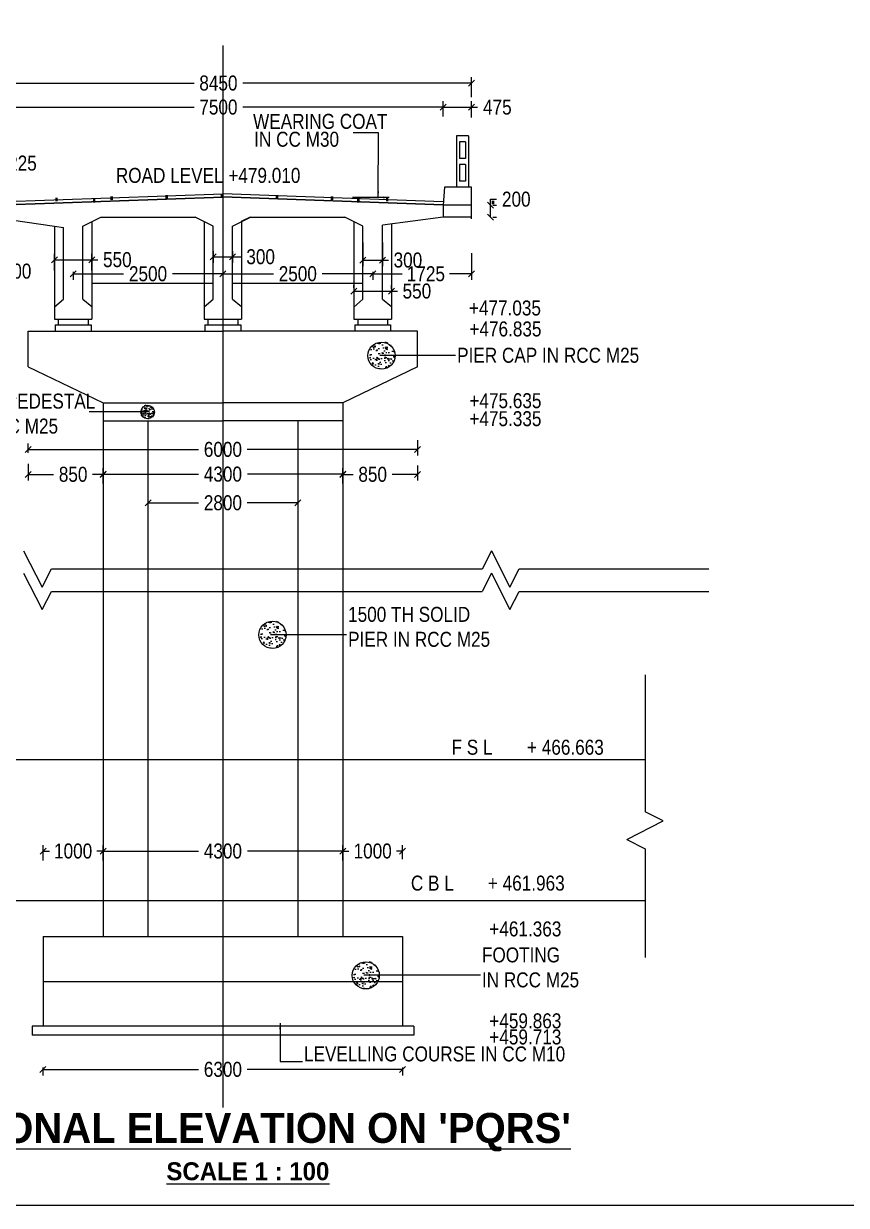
# Model space of a CAD drawing. Header units: millimetres. Extents: x -50489 to 84851, y 124916 to 300735.
# Drawn here: x 14635 to 28368, y 124916 to 144635 of the extents above; entities that cross this region are included whole.
import ezdxf
from ezdxf.enums import TextEntityAlignment as Align

# ---------------------------------------------------------------- set-up
doc = ezdxf.new("R2010")
doc.units = ezdxf.units.MM
for name, color, linetype in [('canal', 7, 'Continuous'), ('pier', 7, 'Continuous'), ('slab', 7, 'Continuous')]:
    doc.layers.add(name, color=color, linetype=linetype)
doc.styles.add('ARIAL NARROW', font='ARIALN.TTF')
doc.styles.add('arn', font='ARIALN.TTF')
doc.styles.add('CITYBLUEPR', font='cityb___.ttf')
doc.dimstyles.get("Standard").update_dxf_attribs({"dimtxt": 0.18, "dimasz": 0.18, "dimexe": 0.18, "dimexo": 0.0625, "dimgap": 0.09, "dimtad": 0, "dimtih": 1, "dimtoh": 1, "dimdec": 4, "dimzin": 0, "dimdsep": 46, "dimtxsty": 'Standard', "dimcen": 0.09, "dimadec": 0, "dimazin": 0, "dimtfac": 1, "dimtdec": 4, "dimtofl": 0, "dimtmove": 0, "dimatfit": 3, "dimfxl": 1, "dimtolj": 1, "dimtzin": 0, "dimarcsym": 0})
doc.dimstyles.new('STANDARD$7', dxfattribs={"dimtxt": 2, "dimasz": 2, "dimexe": 1.25, "dimexo": 0.625, "dimtad": 1, "dimdec": 0, "dimlfac": 0.5, "dimdsep": 46, "dimtxsty": 'Standard', "dimcen": 2.5, "dimadec": 0, "dimazin": 0, "dimtfac": 1, "dimtdec": 0, "dimtmove": 0, "dimatfit": 3, "dimfxl": 1, "dimtolj": 1, "dimtzin": 0, "dimarcsym": 0})

# ---------------------------------------------------------------- blocks, each defined once
blk = doc.blocks.new('_Oblique')
at = {"color": 0, "linetype": 'ByBlock', "lineweight": -2}
blk.add_line((-0.5, -0.5), (0.5, 0.5), dxfattribs=at)
blk = doc.blocks.new('*D9')
at = {"layer": 'Defpoints', "color": 0, "transparency": 16777216}
for p in [(14956, 127318), (20957, 127318), (20957, 127184)]:
    blk.add_point(p, dxfattribs=at)
at = {"layer": 'pier', "color": 0, "lineweight": -2, "transparency": 16777216}
for p, q in [((14956, 127218), (14956, 127084)), ((20957, 127218), (20957, 127084)), ((14956, 127184), (17554, 127184)), ((20957, 127184), (18367, 127184))]:
    blk.add_line(p, q, dxfattribs=at)
at = {"layer": 'pier', "color": 0, "lineweight": -2, "transparency": 16777216, "xscale": 100, "yscale": 100, "zscale": 100, "rotation": 180}
blk.add_blockref('_Oblique', (14956, 127184), dxfattribs=at)
at = {"layer": 'pier', "color": 0, "lineweight": -2, "transparency": 16777216, "xscale": 100, "yscale": 100, "zscale": 100}
blk.add_blockref('_Oblique', (20957, 127184), dxfattribs=at)
at = {"layer": 'pier', "color": 0, "lineweight": 5, "transparency": 16777216, "insert": (17961, 127184), "char_height": 250, "attachment_point": 5, "style": 'ARIAL NARROW'}
blk.add_mtext('\\A1;6300', dxfattribs=at)
blk = doc.blocks.new('*D10')
at = {"layer": 'Defpoints', "color": 0, "transparency": 16777216}
for p in [(21211, 137783), (21211, 137529), (14711, 137371)]:
    blk.add_point(p, dxfattribs=at)
at = {"layer": 'pier', "color": 0, "lineweight": -2, "transparency": 16777216}
for p, q in [((21211, 137683), (21211, 137429)), ((14711, 137471), (14711, 137629)), ((14711, 137529), (17554, 137529)), ((21211, 137529), (18367, 137529))]:
    blk.add_line(p, q, dxfattribs=at)
at = {"layer": 'pier', "color": 0, "lineweight": -2, "transparency": 16777216, "xscale": 100, "yscale": 100, "zscale": 100, "rotation": 180}
blk.add_blockref('_Oblique', (14711, 137529), dxfattribs=at)
at = {"layer": 'pier', "color": 0, "lineweight": -2, "transparency": 16777216, "xscale": 100, "yscale": 100, "zscale": 100}
blk.add_blockref('_Oblique', (21211, 137529), dxfattribs=at)
at = {"layer": 'pier', "color": 0, "lineweight": 5, "transparency": 16777216, "insert": (17961, 137529), "char_height": 250, "attachment_point": 5, "style": 'ARIAL NARROW'}
blk.add_mtext('\\A1;6000', dxfattribs=at)
blk = doc.blocks.new('*D11')
at = {"layer": 'Defpoints', "color": 0, "transparency": 16777216}
for p in [(14136, 143246), (21636, 143243), (21636, 143241)]:
    blk.add_point(p, dxfattribs=at)
at = {"layer": 'slab', "color": 0, "lineweight": -2, "transparency": 16777216}
for p, q in [((14136, 143241), (17481, 143241)), ((21636, 143241), (18291, 143241)), ((14136, 143146), (14136, 143141)), ((21636, 143143), (21636, 143141))]:
    blk.add_line(p, q, dxfattribs=at)
at = {"layer": 'slab', "color": 0, "lineweight": -2, "transparency": 16777216, "xscale": 100, "yscale": 100, "zscale": 100, "rotation": 180}
blk.add_blockref('_Oblique', (14136, 143241), dxfattribs=at)
at = {"layer": 'slab', "color": 0, "lineweight": -2, "transparency": 16777216, "xscale": 100, "yscale": 100, "zscale": 100}
blk.add_blockref('_Oblique', (21636, 143241), dxfattribs=at)
at = {"layer": 'slab', "color": 0, "lineweight": 5, "transparency": 16777216, "insert": (17886, 143241), "char_height": 250, "attachment_point": 5, "style": 'ARIAL NARROW'}
blk.add_mtext('\\A1;7500', dxfattribs=at)
blk = doc.blocks.new('*D12')
at = {"layer": 'Defpoints', "color": 0, "transparency": 16777216}
for p in [(22111, 143642), (13661, 143308), (22111, 143307)]:
    blk.add_point(p, dxfattribs=at)
at = {"layer": 'slab', "color": 0, "lineweight": -2, "transparency": 16777216}
for p, q in [((13661, 143408), (13661, 143742)), ((13661, 143642), (17480, 143642)), ((22111, 143642), (18291, 143642)), ((22111, 143407), (22111, 143742))]:
    blk.add_line(p, q, dxfattribs=at)
at = {"layer": 'slab', "color": 0, "lineweight": -2, "transparency": 16777216, "xscale": 100, "yscale": 100, "zscale": 100, "rotation": 180}
blk.add_blockref('_Oblique', (13661, 143642), dxfattribs=at)
at = {"layer": 'slab', "color": 0, "lineweight": -2, "transparency": 16777216, "xscale": 100, "yscale": 100, "zscale": 100}
blk.add_blockref('_Oblique', (22111, 143642), dxfattribs=at)
at = {"layer": 'slab', "color": 0, "lineweight": 5, "transparency": 16777216, "insert": (17886, 143642), "char_height": 250, "attachment_point": 5, "style": 'ARIAL NARROW'}
blk.add_mtext('\\A1;8450', dxfattribs=at)
blk = doc.blocks.new('*D13')
at = {"layer": 'Defpoints', "color": 0, "transparency": 16777216}
for p in [(15461, 140595), (17961, 140595), (17961, 140460)]:
    blk.add_point(p, dxfattribs=at)
at = {"layer": 'slab', "color": 0, "lineweight": -2, "transparency": 16777216}
for p, q in [((15461, 140495), (15461, 140360)), ((15461, 140460), (16303, 140460)), ((17961, 140460), (17118, 140460)), ((17961, 140495), (17961, 140360))]:
    blk.add_line(p, q, dxfattribs=at)
at = {"layer": 'slab', "color": 0, "lineweight": -2, "transparency": 16777216, "xscale": 100, "yscale": 100, "zscale": 100, "rotation": 180}
blk.add_blockref('_Oblique', (15461, 140460), dxfattribs=at)
at = {"layer": 'slab', "color": 0, "lineweight": -2, "transparency": 16777216, "xscale": 100, "yscale": 100, "zscale": 100}
blk.add_blockref('_Oblique', (17961, 140460), dxfattribs=at)
at = {"layer": 'slab', "color": 0, "lineweight": 5, "transparency": 16777216, "insert": (16711, 140460), "char_height": 250, "attachment_point": 5, "style": 'ARIAL NARROW'}
blk.add_mtext('\\A1;2500', dxfattribs=at)
blk = doc.blocks.new('*D19')
at = {"layer": 'Defpoints', "color": 0, "transparency": 16777216}
for p in [(13920, 140304), (14099, 140304), (13942, 139704)]:
    blk.add_point(p, dxfattribs=at)
at = {"layer": 'slab', "color": 0, "lineweight": -2, "transparency": 16777216}
for p, q in [((14099, 140304), (14099, 140503)), ((14099, 140503), (14199, 140503)), ((14020, 140304), (14199, 140304)), ((14099, 139704), (14099, 140304)), ((14042, 139704), (14199, 139704))]:
    blk.add_line(p, q, dxfattribs=at)
at = {"layer": 'slab', "color": 0, "lineweight": -2, "transparency": 16777216, "xscale": 100, "yscale": 100, "zscale": 100}
for p, rotation in [((14099, 140304), 90), ((14099, 139704), 270)]:
    blk.add_blockref('_Oblique', p, dxfattribs=dict(at, rotation=rotation))
at = {"layer": 'slab', "color": 0, "lineweight": 5, "transparency": 16777216, "insert": (14525, 140503), "char_height": 250, "attachment_point": 5, "style": 'ARIAL NARROW'}
blk.add_mtext('\\A1;600', dxfattribs=at)
blk = doc.blocks.new('*D20')
at = {"layer": 'Defpoints', "color": 0, "transparency": 16777216}
for p in [(13911, 142185), (14136, 142306), (14136, 142185)]:
    blk.add_point(p, dxfattribs=at)
at = {"layer": 'slab', "color": 0, "lineweight": -2, "transparency": 16777216}
for p, q in [((13911, 142285), (13911, 142406)), ((14136, 142285), (14136, 142406)), ((13911, 142306), (14136, 142306)), ((14136, 142306), (14286, 142306))]:
    blk.add_line(p, q, dxfattribs=at)
at = {"layer": 'slab', "color": 0, "lineweight": -2, "transparency": 16777216, "xscale": 100, "yscale": 100, "zscale": 100, "rotation": 180}
blk.add_blockref('_Oblique', (13911, 142306), dxfattribs=at)
at = {"layer": 'slab', "color": 0, "lineweight": -2, "transparency": 16777216, "xscale": 100, "yscale": 100, "zscale": 100}
blk.add_blockref('_Oblique', (14136, 142306), dxfattribs=at)
at = {"layer": 'slab', "color": 0, "lineweight": 5, "transparency": 16777216, "insert": (14615, 142306), "char_height": 250, "attachment_point": 5, "style": 'ARIAL NARROW'}
blk.add_mtext('\\A1;225', dxfattribs=at)
blk = doc.blocks.new('*D26')
at = {"layer": 'Defpoints', "color": 0, "transparency": 16777216}
for p in [(15773, 140695), (15148, 140413), (15773, 140413)]:
    blk.add_point(p, dxfattribs=at)
at = {"layer": 'slab', "color": 0, "lineweight": -2, "transparency": 16777216}
for p, q in [((15148, 140513), (15148, 140795)), ((15148, 140695), (15773, 140695)), ((15773, 140513), (15773, 140795)), ((15773, 140695), (15873, 140695))]:
    blk.add_line(p, q, dxfattribs=at)
at = {"layer": 'slab', "color": 0, "lineweight": -2, "transparency": 16777216, "xscale": 100, "yscale": 100, "zscale": 100, "rotation": 180}
blk.add_blockref('_Oblique', (15148, 140695), dxfattribs=at)
at = {"layer": 'slab', "color": 0, "lineweight": -2, "transparency": 16777216, "xscale": 100, "yscale": 100, "zscale": 100}
blk.add_blockref('_Oblique', (15773, 140695), dxfattribs=at)
at = {"layer": 'slab', "color": 0, "lineweight": 5, "transparency": 16777216, "insert": (16199, 140695), "char_height": 250, "attachment_point": 5, "style": 'ARIAL NARROW'}
blk.add_mtext('\\A1;550', dxfattribs=at)
blk = doc.blocks.new('*D31')
at = {"layer": 'Defpoints', "color": 0, "transparency": 16777216}
for p in [(22367, 141604), (22430, 141604), (22367, 141404)]:
    blk.add_point(p, dxfattribs=at)
at = {"layer": 'slab', "color": 0, "lineweight": -2, "transparency": 16777216}
for p, q in [((22430, 141604), (22430, 141704)), ((22430, 141704), (22530, 141704)), ((22430, 141404), (22430, 141604)), ((22467, 141604), (22530, 141604)), ((22467, 141404), (22530, 141404))]:
    blk.add_line(p, q, dxfattribs=at)
at = {"layer": 'slab', "color": 0, "lineweight": -2, "transparency": 16777216, "xscale": 100, "yscale": 100, "zscale": 100}
for p, rotation in [((22430, 141604), 90), ((22430, 141404), 270)]:
    blk.add_blockref('_Oblique', p, dxfattribs=dict(at, rotation=rotation))
at = {"layer": 'slab', "color": 0, "lineweight": 5, "transparency": 16777216, "insert": (22858, 141704), "char_height": 250, "attachment_point": 5, "style": 'ARIAL NARROW'}
blk.add_mtext('\\A1;200', dxfattribs=at)
blk = doc.blocks.new('*D32')
at = {"layer": 'Defpoints', "color": 0, "transparency": 16777216}
for p in [(17961, 140595), (20461, 140595), (20461, 140460)]:
    blk.add_point(p, dxfattribs=at)
at = {"layer": 'slab', "color": 0, "lineweight": -2, "transparency": 16777216}
for p, q in [((17961, 140495), (17961, 140360)), ((17961, 140460), (18803, 140460)), ((20461, 140460), (19618, 140460)), ((20461, 140495), (20461, 140360))]:
    blk.add_line(p, q, dxfattribs=at)
at = {"layer": 'slab', "color": 0, "lineweight": -2, "transparency": 16777216, "xscale": 100, "yscale": 100, "zscale": 100, "rotation": 180}
blk.add_blockref('_Oblique', (17961, 140460), dxfattribs=at)
at = {"layer": 'slab', "color": 0, "lineweight": -2, "transparency": 16777216, "xscale": 100, "yscale": 100, "zscale": 100}
blk.add_blockref('_Oblique', (20461, 140460), dxfattribs=at)
at = {"layer": 'slab', "color": 0, "lineweight": 5, "transparency": 16777216, "insert": (19211, 140460), "char_height": 250, "attachment_point": 5, "style": 'ARIAL NARROW'}
blk.add_mtext('\\A1;2500', dxfattribs=at)
blk = doc.blocks.new('*D33')
at = {"layer": 'Defpoints', "color": 0, "transparency": 16777216}
for p in [(17798, 140938), (18123, 140938), (18123, 140744)]:
    blk.add_point(p, dxfattribs=at)
at = {"layer": 'slab', "color": 0, "lineweight": -2, "transparency": 16777216}
for p, q in [((17798, 140838), (17798, 140644)), ((18123, 140838), (18123, 140644)), ((17798, 140744), (18123, 140744)), ((18123, 140744), (18265, 140744))]:
    blk.add_line(p, q, dxfattribs=at)
at = {"layer": 'slab', "color": 0, "lineweight": -2, "transparency": 16777216, "xscale": 100, "yscale": 100, "zscale": 100, "rotation": 180}
blk.add_blockref('_Oblique', (17798, 140744), dxfattribs=at)
at = {"layer": 'slab', "color": 0, "lineweight": -2, "transparency": 16777216, "xscale": 100, "yscale": 100, "zscale": 100}
blk.add_blockref('_Oblique', (18123, 140744), dxfattribs=at)
at = {"layer": 'slab', "color": 0, "lineweight": 5, "transparency": 16777216, "insert": (18591, 140744), "char_height": 250, "attachment_point": 5, "style": 'ARIAL NARROW'}
blk.add_mtext('\\A1;300', dxfattribs=at)
blk = doc.blocks.new('*D34')
at = {"layer": 'Defpoints', "color": 0, "transparency": 16777216}
for p in [(22111, 140907), (20461, 140547), (20461, 140460)]:
    blk.add_point(p, dxfattribs=at)
at = {"layer": 'slab', "color": 0, "lineweight": -2, "transparency": 16777216}
for p, q in [((22111, 140807), (22111, 140360)), ((20461, 140460), (20951, 140460)), ((20461, 140447), (20461, 140360)), ((22111, 140460), (21746, 140460))]:
    blk.add_line(p, q, dxfattribs=at)
at = {"layer": 'slab', "color": 0, "lineweight": -2, "transparency": 16777216, "xscale": 100, "yscale": 100, "zscale": 100, "rotation": 180}
blk.add_blockref('_Oblique', (20461, 140460), dxfattribs=at)
at = {"layer": 'slab', "color": 0, "lineweight": -2, "transparency": 16777216, "xscale": 100, "yscale": 100, "zscale": 100}
blk.add_blockref('_Oblique', (22111, 140460), dxfattribs=at)
at = {"layer": 'slab', "color": 0, "lineweight": 5, "transparency": 16777216, "insert": (21349, 140460), "char_height": 250, "attachment_point": 5, "style": 'ARIAL NARROW'}
blk.add_mtext('\\A1;1725', dxfattribs=at)
blk = doc.blocks.new('*D35')
at = {"layer": 'Defpoints', "color": 0, "transparency": 16777216}
for p in [(20148, 140125), (20773, 140171), (20773, 140103)]:
    blk.add_point(p, dxfattribs=at)
at = {"layer": 'slab', "color": 0, "lineweight": -2, "transparency": 16777216}
for p, q in [((20148, 140225), (20148, 140271)), ((20773, 140203), (20773, 140271)), ((20148, 140171), (20773, 140171)), ((20773, 140171), (20873, 140171))]:
    blk.add_line(p, q, dxfattribs=at)
at = {"layer": 'slab', "color": 0, "lineweight": -2, "transparency": 16777216, "xscale": 100, "yscale": 100, "zscale": 100, "rotation": 180}
blk.add_blockref('_Oblique', (20148, 140171), dxfattribs=at)
at = {"layer": 'slab', "color": 0, "lineweight": -2, "transparency": 16777216, "xscale": 100, "yscale": 100, "zscale": 100}
blk.add_blockref('_Oblique', (20773, 140171), dxfattribs=at)
at = {"layer": 'slab', "color": 0, "lineweight": 5, "transparency": 16777216, "insert": (21199, 140171), "char_height": 250, "attachment_point": 5, "style": 'ARIAL NARROW'}
blk.add_mtext('\\A1;550', dxfattribs=at)
blk = doc.blocks.new('*D36')
at = {"layer": 'Defpoints', "color": 0, "transparency": 16777216}
for p in [(20298, 141080), (20623, 141080), (20623, 140689)]:
    blk.add_point(p, dxfattribs=at)
at = {"layer": 'slab', "color": 0, "lineweight": -2, "transparency": 16777216}
for p, q in [((20298, 140980), (20298, 140589)), ((20623, 140980), (20623, 140589)), ((20298, 140689), (20623, 140689)), ((20623, 140689), (20723, 140689))]:
    blk.add_line(p, q, dxfattribs=at)
at = {"layer": 'slab', "color": 0, "lineweight": -2, "transparency": 16777216, "xscale": 100, "yscale": 100, "zscale": 100, "rotation": 180}
blk.add_blockref('_Oblique', (20298, 140689), dxfattribs=at)
at = {"layer": 'slab', "color": 0, "lineweight": -2, "transparency": 16777216, "xscale": 100, "yscale": 100, "zscale": 100}
blk.add_blockref('_Oblique', (20623, 140689), dxfattribs=at)
at = {"layer": 'slab', "color": 0, "lineweight": 5, "transparency": 16777216, "insert": (21049, 140689), "char_height": 250, "attachment_point": 5, "style": 'ARIAL NARROW'}
blk.add_mtext('\\A1;300', dxfattribs=at)
blk = doc.blocks.new('*D37')
at = {"layer": 'Defpoints', "color": 0, "transparency": 16777216}
for p in [(22111, 143241), (21636, 142983), (22111, 142967)]:
    blk.add_point(p, dxfattribs=at)
at = {"layer": 'slab', "color": 0, "lineweight": -2, "transparency": 16777216}
for p, q in [((21636, 143083), (21636, 143341)), ((21636, 143241), (22111, 143241)), ((22111, 143067), (22111, 143341)), ((22111, 143241), (22211, 143241))]:
    blk.add_line(p, q, dxfattribs=at)
at = {"layer": 'slab', "color": 0, "lineweight": -2, "transparency": 16777216, "xscale": 100, "yscale": 100, "zscale": 100, "rotation": 180}
blk.add_blockref('_Oblique', (21636, 143241), dxfattribs=at)
at = {"layer": 'slab', "color": 0, "lineweight": -2, "transparency": 16777216, "xscale": 100, "yscale": 100, "zscale": 100}
blk.add_blockref('_Oblique', (22111, 143241), dxfattribs=at)
at = {"layer": 'slab', "color": 0, "lineweight": 5, "transparency": 16777216, "insert": (22542, 143241), "char_height": 250, "attachment_point": 5, "style": 'ARIAL NARROW'}
blk.add_mtext('\\A1;475', dxfattribs=at)
blk = doc.blocks.new('*D55')
at = {"layer": 'Defpoints', "color": 0, "transparency": 16777216}
for p in [(19961, 130827), (15961, 130572), (19961, 130572)]:
    blk.add_point(p, dxfattribs=at)
at = {"layer": 'pier', "color": 0, "lineweight": -2, "transparency": 16777216}
for p, q in [((15961, 130672), (15961, 130927)), ((15961, 130827), (17551, 130827)), ((19961, 130827), (18370, 130827)), ((19961, 130672), (19961, 130927))]:
    blk.add_line(p, q, dxfattribs=at)
at = {"layer": 'pier', "color": 0, "lineweight": -2, "transparency": 16777216, "xscale": 100, "yscale": 100, "zscale": 100, "rotation": 180}
blk.add_blockref('_Oblique', (15961, 130827), dxfattribs=at)
at = {"layer": 'pier', "color": 0, "lineweight": -2, "transparency": 16777216, "xscale": 100, "yscale": 100, "zscale": 100}
blk.add_blockref('_Oblique', (19961, 130827), dxfattribs=at)
at = {"layer": 'pier', "color": 0, "lineweight": 5, "transparency": 16777216, "insert": (17961, 130827), "char_height": 250, "attachment_point": 5, "style": 'ARIAL NARROW'}
blk.add_mtext('\\A1;4300', dxfattribs=at)
blk = doc.blocks.new('*D56')
at = {"layer": 'Defpoints', "color": 0, "transparency": 16777216}
for p in [(14961, 130827), (14961, 130572), (15961, 130572)]:
    blk.add_point(p, dxfattribs=at)
at = {"layer": 'pier', "color": 0, "lineweight": -2, "transparency": 16777216}
for p, q in [((14961, 130672), (14961, 130927)), ((14961, 130827), (15065, 130827)), ((15961, 130827), (15857, 130827)), ((15961, 130672), (15961, 130927))]:
    blk.add_line(p, q, dxfattribs=at)
at = {"layer": 'pier', "color": 0, "lineweight": -2, "transparency": 16777216, "xscale": 100, "yscale": 100, "zscale": 100, "rotation": 180}
blk.add_blockref('_Oblique', (14961, 130827), dxfattribs=at)
at = {"layer": 'pier', "color": 0, "lineweight": -2, "transparency": 16777216, "xscale": 100, "yscale": 100, "zscale": 100}
blk.add_blockref('_Oblique', (15961, 130827), dxfattribs=at)
at = {"layer": 'pier', "color": 0, "lineweight": 5, "transparency": 16777216, "insert": (15461, 130827), "char_height": 250, "attachment_point": 5, "style": 'ARIAL NARROW'}
blk.add_mtext('\\A1;1000', dxfattribs=at)
blk = doc.blocks.new('*D67')
at = {"layer": 'Defpoints', "color": 0, "transparency": 16777216}
for p in [(19961, 130827), (19961, 130572), (20961, 130594)]:
    blk.add_point(p, dxfattribs=at)
at = {"layer": 'pier', "color": 0, "lineweight": -2, "transparency": 16777216}
for p, q in [((19961, 130672), (19961, 130927)), ((19961, 130827), (20065, 130827)), ((20961, 130827), (20857, 130827)), ((20961, 130694), (20961, 130927))]:
    blk.add_line(p, q, dxfattribs=at)
at = {"layer": 'pier', "color": 0, "lineweight": -2, "transparency": 16777216, "xscale": 100, "yscale": 100, "zscale": 100, "rotation": 180}
blk.add_blockref('_Oblique', (19961, 130827), dxfattribs=at)
at = {"layer": 'pier', "color": 0, "lineweight": -2, "transparency": 16777216, "xscale": 100, "yscale": 100, "zscale": 100}
blk.add_blockref('_Oblique', (20961, 130827), dxfattribs=at)
at = {"layer": 'pier', "color": 0, "lineweight": 5, "transparency": 16777216, "insert": (20461, 130827), "char_height": 250, "attachment_point": 5, "style": 'ARIAL NARROW'}
blk.add_mtext('\\A1;1000', dxfattribs=at)
blk = doc.blocks.new('*D68')
at = {"layer": 'Defpoints', "color": 0, "transparency": 16777216}
for p in [(14711, 137389), (15961, 137362), (14711, 137113)]:
    blk.add_point(p, dxfattribs=at)
at = {"layer": 'pier', "color": 0, "lineweight": -2, "transparency": 16777216}
for p, q in [((14711, 137289), (14711, 137013)), ((15961, 137262), (15961, 137013)), ((14711, 137113), (15135, 137113)), ((15961, 137113), (15787, 137113))]:
    blk.add_line(p, q, dxfattribs=at)
at = {"layer": 'pier', "color": 0, "lineweight": -2, "transparency": 16777216, "xscale": 100, "yscale": 100, "zscale": 100, "rotation": 180}
blk.add_blockref('_Oblique', (14711, 137113), dxfattribs=at)
at = {"layer": 'pier', "color": 0, "lineweight": -2, "transparency": 16777216, "xscale": 100, "yscale": 100, "zscale": 100}
blk.add_blockref('_Oblique', (15961, 137113), dxfattribs=at)
at = {"layer": 'pier', "color": 0, "lineweight": 5, "transparency": 16777216, "insert": (15461, 137113), "char_height": 250, "attachment_point": 5, "style": 'ARIAL NARROW'}
blk.add_mtext('\\A1;850', dxfattribs=at)
blk = doc.blocks.new('*D225')
at = {"layer": 'Defpoints', "color": 0, "transparency": 16777216}
for p in [(19961, 137389), (21211, 137362), (19961, 137113)]:
    blk.add_point(p, dxfattribs=at)
at = {"layer": 'pier', "color": 0, "lineweight": -2, "transparency": 16777216}
for p, q in [((19961, 137289), (19961, 137013)), ((21211, 137262), (21211, 137013)), ((19961, 137113), (20135, 137113)), ((21211, 137113), (20787, 137113))]:
    blk.add_line(p, q, dxfattribs=at)
at = {"layer": 'pier', "color": 0, "lineweight": -2, "transparency": 16777216, "xscale": 100, "yscale": 100, "zscale": 100, "rotation": 180}
blk.add_blockref('_Oblique', (19961, 137113), dxfattribs=at)
at = {"layer": 'pier', "color": 0, "lineweight": -2, "transparency": 16777216, "xscale": 100, "yscale": 100, "zscale": 100}
blk.add_blockref('_Oblique', (21211, 137113), dxfattribs=at)
at = {"layer": 'pier', "color": 0, "lineweight": 5, "transparency": 16777216, "insert": (20461, 137113), "char_height": 250, "attachment_point": 5, "style": 'ARIAL NARROW'}
blk.add_mtext('\\A1;850', dxfattribs=at)
blk = doc.blocks.new('*D226')
at = {"layer": 'Defpoints', "color": 0, "transparency": 16777216}
for p in [(19961, 137116), (15961, 136861), (19961, 136861)]:
    blk.add_point(p, dxfattribs=at)
at = {"layer": 'pier', "color": 0, "lineweight": -2, "transparency": 16777216}
for p, q in [((15961, 136961), (15961, 137216)), ((15961, 137116), (17551, 137116)), ((19961, 137116), (18371, 137116)), ((19961, 136961), (19961, 137216))]:
    blk.add_line(p, q, dxfattribs=at)
at = {"layer": 'pier', "color": 0, "lineweight": -2, "transparency": 16777216, "xscale": 100, "yscale": 100, "zscale": 100, "rotation": 180}
blk.add_blockref('_Oblique', (15961, 137116), dxfattribs=at)
at = {"layer": 'pier', "color": 0, "lineweight": -2, "transparency": 16777216, "xscale": 100, "yscale": 100, "zscale": 100}
blk.add_blockref('_Oblique', (19961, 137116), dxfattribs=at)
at = {"layer": 'pier', "color": 0, "lineweight": 5, "transparency": 16777216, "insert": (17961, 137116), "char_height": 250, "attachment_point": 5, "style": 'ARIAL NARROW'}
blk.add_mtext('\\A1;4300', dxfattribs=at)
blk = doc.blocks.new('*D260')
at = {"layer": 'Defpoints', "color": 0, "transparency": 16777216}
for p in [(16711, 136638), (16711, 136638), (19211, 136638)]:
    blk.add_point(p, dxfattribs=at)
at = {"layer": 'pier', "color": 0, "lineweight": -2, "transparency": 16777216}
for p, q in [((16711, 136638), (17553, 136638)), ((19211, 136638), (18368, 136638))]:
    blk.add_line(p, q, dxfattribs=at)
at = {"layer": 'pier', "color": 0, "lineweight": -2, "transparency": 16777216, "xscale": 100, "yscale": 100, "zscale": 100, "rotation": 180}
blk.add_blockref('_Oblique', (16711, 136638), dxfattribs=at)
at = {"layer": 'pier', "color": 0, "lineweight": -2, "transparency": 16777216, "xscale": 100, "yscale": 100, "zscale": 100}
blk.add_blockref('_Oblique', (19211, 136638), dxfattribs=at)
at = {"layer": 'pier', "color": 0, "lineweight": 5, "transparency": 16777216, "insert": (17961, 136638), "char_height": 250, "attachment_point": 5, "style": 'ARIAL NARROW'}
blk.add_mtext('\\A1;2800', dxfattribs=at)

msp = doc.modelspace()

# ---------------------------------------------------------------- hatches: boundary and pattern name
at = {"layer": 'pier', "lineweight": 5}
h = msp.add_hatch(dxfattribs=at)
h.set_pattern_fill('AR-CONC', color=256, scale=25, style=0)
h.set_pattern_definition([(50, (-2579.67, 71140.22), (179.31505, -15.68803), [18.75, -206.25]), (355, (-2579.67, 71140.22), (-34.68783, 188.04803), [15, -165]), (100.4514, (-2564.73, 71138.91), (144.62735, 172.3599), [15.93505, -175.28553]), (46.1842, (-2579.67, 71190.22), (266.81026, -41.37975), [28.125, -309.375]), (96.6356, (-2557.44, 71186.77), (233.6657, 243.5295), [23.9026, -262.9282]), (351.1842, (-2579.67, 71190.22), (233.6655, 243.5297), [22.5, -247.5]), (21, (-2554.67, 71177.72), (149.22676, -100.65472), [18.75, -206.25]), (326, (-2554.67, 71177.72), (60.82883, 181.2875), [15, -165]), (71.4514, (-2542.24, 71169.33), (210.05566, 80.63262), [15.93505, -175.28553]), (37.5, (-2579.674, 71140.22), (3.039964, 83.223463), [0, -163, 0, -167.5, 0, -165.625]), (7.5, (-2579.67, 71140.22), (65.76738, 98.60293), [0, -95.5, 0, -159.25, 0, -63.125]), (327.5, (-2635.424, 71140.22), (133.45561, -5.63872), [0, -62.5, 0, -195, 0, -258.75]), (317.5, (-2660.42, 71140.22), (145.79654, 25.02625), [0, -81.25, 0, -129.5, 0, -183.75])])
h.paths.add_polyline_path([(20397.4, 139101.2, 1), (20851, 139101.2, 1)])
h = msp.add_hatch(dxfattribs=at)
h.set_pattern_fill('AR-CONC', color=256, scale=12.5, style=0)
h.set_pattern_definition([(130, (28298.234, 104176.62), (-89.65752, -7.84402), [9.375, -103.125]), (185, (28298.23, 104176.62), (17.34392, 94.02402), [7.5, -82.5]), (79.5486, (28290.76, 104175.96), (-72.31367, 86.17994), [7.96752, -87.64276]), (133.8158, (28298.23, 104201.62), (-133.40513, -20.68988), [14.0625, -154.6875]), (83.3644, (28287.12, 104199.89), (-116.83284, 121.76473), [11.9513, -131.4641]), (188.8158, (28298.23, 104201.62), (-116.83274, 121.7648), [11.25, -123.75]), (159, (28285.734, 104195.37), (-74.61338, -50.32736), [9.375, -103.125]), (214, (28285.73, 104195.37), (-30.41442, 90.64376), [7.5, -82.5]), (108.5486, (28279.52, 104191.17), (-105.02783, 40.31631), [7.96752, -87.64276]), (142.5, (28298.234, 104176.616), (-1.519982, 41.611732), [0, -81.5, 0, -83.75, 0, -82.8125]), (172.5, (28298.234, 104176.616), (-32.88369, 49.301464), [0, -47.75, 0, -79.625, 0, -31.5625]), (212.5, (28326.11, 104176.616), (-66.727805, -2.81936), [0, -31.25, 0, -97.5, 0, -129.375]), (222.5, (28338.61, 104176.616), (-72.89827, 12.51312), [0, -40.625, 0, -64.75, 0, -91.875])])
h.paths.add_polyline_path([(16809.7, 138157.1, -1), (16582.9, 138157.1, -1)])
h = msp.add_hatch(dxfattribs=at)
h.set_pattern_fill('AR-CONC', color=256, scale=25, style=0)
h.set_pattern_definition([(50, (-4399.55, 66481.66), (179.31505, -15.68803), [18.75, -206.25]), (355, (-4399.55, 66481.66), (-34.68783, 188.04803), [15, -165]), (100.4514, (-4384.6, 66480.35), (144.62735, 172.3599), [15.93505, -175.28553]), (46.1842, (-4399.55, 66531.66), (266.81026, -41.37975), [28.125, -309.375]), (96.6356, (-4377.32, 66528.2), (233.6657, 243.5295), [23.9026, -262.9282]), (351.1842, (-4399.55, 66531.66), (233.6655, 243.5297), [22.5, -247.5]), (21, (-4374.55, 66519.16), (149.22676, -100.65472), [18.75, -206.25]), (326, (-4374.55, 66519.16), (60.82883, 181.2875), [15, -165]), (71.4514, (-4362.11, 66510.77), (210.05566, 80.63262), [15.93505, -175.28553]), (37.5, (-4399.55, 66481.66), (3.039964, 83.223463), [0, -163, 0, -167.5, 0, -165.625]), (7.5, (-4399.55, 66481.66), (65.76738, 98.60293), [0, -95.5, 0, -159.25, 0, -63.125]), (327.5, (-4455.3, 66481.66), (133.45561, -5.63872), [0, -62.5, 0, -195, 0, -258.75]), (317.5, (-4480.3, 66481.66), (145.79654, 25.02625), [0, -81.25, 0, -129.5, 0, -183.75])])
h.paths.add_polyline_path([(18577.6, 134442.6, 1), (19031.1, 134442.6, 1)])
h = msp.add_hatch(dxfattribs=at)
h.set_pattern_fill('AR-CONC', color=256, scale=25, style=0)
h.set_pattern_definition([(50, (-2842.66, 60799), (179.31505, -15.68803), [18.75, -206.25]), (355, (-2842.66, 60799), (-34.68783, 188.04803), [15, -165]), (100.4514, (-2827.72, 60797.69), (144.62735, 172.3599), [15.93505, -175.28553]), (46.1842, (-2842.66, 60849), (266.81026, -41.37975), [28.125, -309.375]), (96.6356, (-2820.42, 60845.55), (233.6657, 243.5295), [23.9026, -262.9282]), (351.1842, (-2842.66, 60849), (233.6655, 243.5297), [22.5, -247.5]), (21, (-2817.66, 60836.5), (149.22676, -100.65472), [18.75, -206.25]), (326, (-2817.66, 60836.5), (60.82883, 181.2875), [15, -165]), (71.4514, (-2805.22, 60828.1), (210.05566, 80.63262), [15.93505, -175.28553]), (37.5, (-2842.66, 60798.995), (3.039964, 83.223463), [0, -163, 0, -167.5, 0, -165.625]), (7.5, (-2842.66, 60798.995), (65.76738, 98.60293), [0, -95.5, 0, -159.25, 0, -63.125]), (327.5, (-2898.41, 60798.995), (133.45561, -5.63872), [0, -62.5, 0, -195, 0, -258.75]), (317.5, (-2923.41, 60799), (145.79654, 25.02625), [0, -81.25, 0, -129.5, 0, -183.75])])
h.paths.add_polyline_path([(20134.4, 128760, 1), (20588, 128760, 1)])

# ---------------------------------------------------------------- linework, layer by layer
at = {"lineweight": 5, "ltscale": 250}
msp.add_line((17960.7, 144267.9), (17960.6, 126548.5), dxfattribs=at)
at = {"lineweight": 5}
for p, q in [((14634.8, 135837.8), (14944, 135231)), ((22442.1, 135837.8), (22287.6, 135534.3)), ((22442.4, 135837.8), (22751.7, 135231)), ((14944, 135231), (15098.7, 135534.4)), ((15098.7, 135534.4), (22287.7, 135534.4)), ((22751.7, 135231), (22906.4, 135534.4)), ((22906.4, 135534.4), (26073.5, 135534.4)), ((14634.8, 135462.8), (14944, 134855.9)), ((22442.1, 135462.8), (22287.6, 135159.3)), ((22442.4, 135462.8), (22751.7, 134855.9)), ((14944, 134855.9), (15098.7, 135159.4)), ((15098.7, 135159.4), (22287.7, 135159.4)), ((22751.7, 134855.9), (22906.4, 135159.4)), ((22906.4, 135159.4), (26073.5, 135159.4)), ((25007.8, 133768.5), (25007.8, 131484.7)), ((24704.4, 131020.8), (25311.3, 131330.1)), ((25311.3, 131330.1), (25007.8, 131484.7)), ((24704.4, 131020.5), (25008, 130866)), ((25007.8, 130866.1), (25007.3, 129050.5))]:
    msp.add_line(p, q, dxfattribs=at)
at = {"layer": 'canal', "lineweight": 5, "ltscale": 500}
msp.add_line((11285.4, 132353.7), (25007.4, 132353.7), dxfattribs=at)
at = {"layer": 'canal', "lineweight": 5}
msp.add_line((11285.4, 130003.7), (25007.4, 130003.7), dxfattribs=at)
at = {"layer": 'canal', "linetype": 'Continuous'}
msp.add_lwpolyline([(84850.6, 124915.5), (6342.2, 124915.5), (6342.2, 179915.5), (84850.6, 179915.5)], close=True, dxfattribs=at)
at = {"layer": 'pier', "lineweight": 5}
for p, q in [((15210.7, 139705.2), (15210.7, 139609.2)), ((15710.7, 139705.2), (15710.7, 139609.2)), ((17710.7, 139705.3), (17710.7, 139609.3)), ((18210.7, 139705.3), (18210.7, 139609.3)), ((20210.7, 139705.2), (20210.7, 139609.2)), ((20710.7, 139705.2), (20710.7, 139609.2)), ((14710.7, 138905.2), (14710.7, 139505.2)), ((14710.7, 139505.2), (17969.9, 139505.2)), ((15160.7, 139609.2), (15760.7, 139609.2)), ((15160.7, 139609.2), (15160.7, 139505.2)), ((15685.2, 139609.2), (15685.7, 139608.7)), ((15760.7, 139609.2), (15760.7, 139505.2)), ((17660.7, 139609.3), (18260.7, 139609.3)), ((17660.7, 139609.3), (17660.7, 139505.3)), ((21210.7, 139505.2), (17960.7, 139505.2)), ((18185.2, 139609.3), (18185.7, 139608.8)), ((18260.7, 139609.3), (18260.7, 139505.3)), ((20160.7, 139609.2), (20760.7, 139609.2)), ((20160.7, 139609.2), (20160.7, 139505.2)), ((20685.2, 139609.2), (20685.7, 139608.7)), ((20760.7, 139609.2), (20760.7, 139505.2)), ((21210.7, 138905.2), (21210.7, 139505.2)), ((14710.7, 138905.2), (15960.6, 138305.2)), ((21210.7, 138905.2), (19960.6, 138305.2)), ((15960.6, 138305.2), (17969.9, 138305.2)), ((15960.6, 138305.2), (15960.6, 129403.7)), ((19960.6, 138305.2), (17960.7, 138305.2)), ((19960.6, 138305.2), (19960.6, 129403.7)), ((15960.6, 138005.2), (17969.9, 138005.2)), ((16710.6, 138005.2), (16710.6, 129403.7)), ((19960.6, 138005.2), (17960.7, 138005.2)), ((19210.6, 138005.2), (19210.6, 129403.7)), ((14960.6, 129403.7), (20960.6, 129403.7)), ((14960.6, 129403.7), (14960.6, 127903.7)), ((20960.6, 129403.7), (20960.6, 127903.7)), ((21146.8, 127903.7), (14774.4, 127903.7)), ((14774.4, 127903.7), (14774.4, 127753.7)), ((21146.8, 127903.7), (21146.8, 127753.7)), ((21146.8, 127753.7), (14774.4, 127753.7)), ((20810.6, 127753.7), (15110.6, 127753.7))]:
    msp.add_line(p, q, dxfattribs=at)
at = {"layer": 'pier', "lineweight": 5, "ltscale": 500}
msp.add_line((14960.6, 128653.7), (20960.6, 128653.7), dxfattribs=at)
at = {"layer": 'pier', "lineweight": 5}
for centre, radius in [((20608.1, 139094.3), 226.8), ((16704.3, 138153.7), 113.4), ((18788.3, 134435.7), 226.8), ((20345.2, 128753.1), 226.8)]:
    msp.add_circle(centre, radius, dxfattribs=at)
at = {"layer": 'slab', "lineweight": 5}
for p, q in [((21860.7, 142764.4), (21860.7, 141904.4)), ((22060.7, 142764.4), (21860.7, 142764.4)), ((21910.7, 142664.4), (21910.7, 142384.4)), ((22010.7, 142664.4), (21910.7, 142664.4)), ((22010.7, 142664.4), (22010.7, 142384.4)), ((22060.7, 142764.4), (22060.7, 141904.4)), ((22010.7, 142384.4), (21910.7, 142384.4)), ((21910.7, 142284.4), (21910.7, 142004.4)), ((22010.7, 142284.4), (21910.7, 142284.4)), ((22010.7, 142284.4), (22010.7, 142004.4)), ((22010.7, 142004.4), (21910.7, 142004.4)), ((14134.3, 141659.7), (17960.7, 141795.7)), ((17935.7, 141739.1), (17935.7, 141795.1)), ((17955.7, 141739.1), (17955.7, 141795.1)), ((21637.1, 141660.4), (17960.7, 141795.7)), ((21660.7, 141904.4), (21635.7, 141604.4)), ((22110.7, 141904.4), (21660.7, 141904.4)), ((22110.7, 141379.4), (22110.7, 141904.4)), ((14135.5, 141609.7), (17960.5, 141745.7)), ((14135.7, 141603.7), (17960.7, 141739.7)), ((15175.7, 141671.2), (15175.7, 141727.2)), ((15195.7, 141671.2), (15195.7, 141727.2)), ((15805.7, 141648.5), (15805.7, 141704.5)), ((15825.7, 141648.5), (15825.7, 141704.5)), ((16095.7, 141693.8), (16095.7, 141749.8)), ((16115.7, 141693.8), (16115.7, 141749.8)), ((17015.7, 141716.4), (17015.7, 141772.5)), ((17035.7, 141716.4), (17035.7, 141772.5)), ((21635.7, 141604.4), (17960.7, 141739.7)), ((21635.8, 141610.4), (17960.8, 141745.7)), ((18855.7, 141717.2), (18855.7, 141773.2)), ((18875.7, 141717.2), (18875.7, 141773.2)), ((19775.7, 141694), (19775.7, 141750)), ((19795.7, 141694), (19795.7, 141750)), ((20215.7, 141647.7), (20215.7, 141703.7)), ((20235.7, 141647.7), (20235.7, 141703.7)), ((20695.7, 141670.9), (20695.7, 141726.9)), ((20715.7, 141670.9), (20715.7, 141726.9)), ((22110.7, 141604.4), (21635.7, 141604.4)), ((21635.7, 141604.4), (21635.7, 141404.4)), ((22460.7, 141624.5), (22460.7, 141680.6)), ((22480.7, 141624.5), (22480.7, 141680.6)), ((14135.7, 141403.7), (15148.2, 141253.7)), ((15623.2, 141253.7), (15923.2, 141403.7)), ((15923.2, 141403.7), (16485.7, 141403.8)), ((16485.7, 141403.8), (17498.2, 141403.6)), ((17798.2, 141253.6), (17498.2, 141403.6)), ((18123.2, 141253.6), (18423.2, 141403.6)), ((18273.2, 141335.9), (18423.2, 141410.9)), ((18423.2, 141403.6), (19998.2, 141403.7)), ((20298.2, 141253.7), (19998.2, 141403.7)), ((21635.7, 141404.4), (20623.2, 141270.9)), ((22110.7, 141404.4), (21635.7, 141404.4)), ((15148.2, 141253.7), (15148.2, 139703.7)), ((15148.2, 141253.7), (15298.2, 141231.4)), ((15298.2, 140038.7), (15298.2, 141231.4)), ((15623.2, 140038.7), (15623.2, 141253.7)), ((15773.2, 141328.7), (15773.2, 139703.7)), ((17648.2, 141328.6), (17648.2, 139703.6)), ((17798.2, 140038.7), (17798.2, 141253.6)), ((18123.2, 140038.7), (18123.2, 141253.6)), ((18273.2, 141335.9), (18273.2, 139703.6)), ((20148.2, 141328.6), (20148.2, 139703.6)), ((20298.2, 140038.6), (20298.2, 141253.7)), ((20623.2, 140038.6), (20623.2, 141270.9)), ((20773.2, 141290.7), (20773.2, 139703.6)), ((15773.2, 140303.8), (17798.2, 140303.6)), ((18123.2, 140303.6), (20298.2, 140303.7)), ((15148.2, 139906.4), (15298.2, 140038.7)), ((15623.2, 140038.7), (15773.2, 139913.7)), ((17648.2, 139906.4), (17798.2, 140038.7)), ((18123.2, 140038.7), (18273.2, 139913.7)), ((20148.2, 139906.3), (20298.2, 140038.6)), ((20623.2, 140038.6), (20773.2, 139913.6)), ((17648.2, 139906.4), (17648.2, 139703.6)), ((18273.2, 139913.7), (18273.2, 139710.9)), ((20148.2, 139906.3), (20148.2, 139703.5)), ((20773.2, 139913.6), (20773.2, 139703.6)), ((15148.2, 139703.7), (15773.2, 139703.7)), ((15298.2, 139703.7), (15623.2, 139703.7)), ((17648.2, 139703.6), (18273.2, 139703.6)), ((17798.2, 139703.6), (18123.2, 139703.6)), ((20148.2, 139703.6), (20773.2, 139703.6)), ((20298.2, 139703.7), (20623.2, 139703.7))]:
    msp.add_line(p, q, dxfattribs=at)

# ---------------------------------------------------------------- texts
at = {"lineweight": 5, "style": 'CITYBLUEPR'}
msp.add_text("%%uSECTIONAL ELEVATION ON 'PQRS'", height=500, dxfattribs=at).set_placement((18038.4, 125957.6), align=Align.CENTER)
msp.add_text('%%uSCALE 1 : 100', height=300, dxfattribs=at).set_placement((17017.5, 125334.5))
at = {"layer": 'canal', "lineweight": 5, "style": 'arn'}
for s, p in [('F S L', (21777.5, 132435.6)), ('+ 466.663', (23036.8, 132435.6))]:
    msp.add_text(s, height=250, dxfattribs=at).set_placement(p)
at = {"layer": 'pier', "lineweight": 5, "style": 'arn'}
for s, p in [('+476.835', (22076, 139415.2)), ('+475.635', (22075.5, 138218)), ('+475.335', (22075.5, 137918)), ('C B L', (21098.9, 130168)), ('+ 461.963', (22383.9, 130168)), ('+461.363', (22408.1, 129403.7)), ('+459.863', (22408.1, 127869.5)), ('+459.713', (22408.1, 127600.9))]:
    msp.add_text(s, height=250, dxfattribs=at).set_placement(p)
at = {"layer": 'pier', "lineweight": 5, "char_height": 250, "style": 'arn'}
for s, insert, attachment_point in [('PIER CAP IN RCC M25', (21870.9, 139226.2), 1), ('PIER PEDESTAL\\PIN RCC M25', (13587.3, 137790.9), 7), ('1500 TH SOLID\\PPIER IN RCC M25', (20051.1, 134567.6), 4), ('FOOTING\\PIN RCC M25', (22284.6, 128885), 4), ('LEVELLING COURSE IN CC M10', (19314.6, 127440.9), 4)]:
    msp.add_mtext(s, dxfattribs=dict(at, insert=insert, attachment_point=attachment_point))
at = {"layer": 'slab', "lineweight": 5, "style": 'arn'}
for s, p in [('WEARING COAT', (18464.4, 142878.8)), ('IN CC M30', (18483.8, 142580.9)), ('ROAD LEVEL +479.010', (16174.2, 141977.2)), ('+477.035', (22067.5, 139765.2))]:
    msp.add_text(s, height=250, dxfattribs=at).set_placement(p)

# ---------------------------------------------------------------- dimensions: what is measured, and where the dimension line sits
at = {"layer": 'pier', "lineweight": 5}
for base, p1, p2, text, picture, middle in [((21210.7, 137528.7), (14710.7, 137370.9), (21210.7, 137782.9), '6000', '*D10', (17960.6, 137528.7)), ((14710.7, 137113.1), (15960.6, 137362.1), (14710.7, 137389), '850', '*D68', (15460.7, 137113.1)), ((19960.6, 137113.1), (21210.7, 137362.1), (19960.6, 137389), '850', '*D225', (20460.7, 137113.1)), ((20956.6, 127184.4), (14956.5, 127317.6), (20956.6, 127317.6), '6300', '*D9', (17960.6, 127184.4))]:
    dim = msp.add_linear_dim(base=base, p1=p1, p2=p2, text=text, dimstyle='Standard', override={"dimtxt": 250, "dimasz": 100, "dimexe": 100, "dimexo": 100, "dimgap": 100, "dimtih": 0, "dimdec": 0, "dimtxsty": 'ARIAL NARROW', "dimblk1": 'Oblique', "dimblk2": 'Oblique', "dimsah": 1}, dxfattribs=at)
    dim.commit()
    dim.dimension.update_dxf_attribs({"geometry": picture, "text_midpoint": middle, "dimtype": 160})
for base, p1, p2, text, picture, middle in [((19960.6, 137115.6), (15960.6, 136860.9), (19960.6, 136860.9), '4300', '*D226', (17960.6, 137115.6)), ((16710.6, 136637.7), (19210.6, 136637.7), (16710.6, 136637.7), '2800', '*D260', (17960.6, 136637.7)), ((19960.6, 130826.5), (15960.6, 130571.8), (19960.6, 130571.8), '4300', '*D55', (17960.6, 130826.5))]:
    dim = msp.add_linear_dim(base=base, p1=p1, p2=p2, text=text, dimstyle='Standard', override={"dimtxt": 250, "dimasz": 100, "dimexe": 100, "dimexo": 100, "dimgap": 100, "dimtih": 0, "dimdec": 0, "dimtxsty": 'ARIAL NARROW', "dimblk1": 'Oblique', "dimblk2": 'Oblique', "dimsah": 1}, dxfattribs=at)
    dim.commit()
    dim.dimension.update_dxf_attribs({"geometry": picture, "text_midpoint": middle})
for base, p1, p2, picture, middle in [((14960.6, 130826.5), (15960.6, 130571.8), (14960.6, 130571.8), '*D56', (15460.6, 130826.5)), ((19960.6, 130826.5), (20960.6, 130593.6), (19960.6, 130571.8), '*D67', (20460.6, 130826.5))]:
    dim = msp.add_linear_dim(base=base, p1=p1, p2=p2, angle=180, dimstyle='Standard', override={"dimtxt": 250, "dimasz": 100, "dimexe": 100, "dimexo": 100, "dimgap": 100, "dimtih": 0, "dimdec": 0, "dimtxsty": 'ARIAL NARROW', "dimblk1": 'Oblique', "dimblk2": 'Oblique', "dimsah": 1}, dxfattribs=at)
    dim.commit()
    dim.dimension.update_dxf_attribs({"geometry": picture, "text_midpoint": middle})
at = {"layer": 'slab', "lineweight": 5}
for base, p1, p2, text, picture, middle in [((22110.7, 143642.4), (13660.7, 143308.2), (22110.7, 143306.6), '8450', '*D12', (17885.7, 143642.4)), ((21635.7, 143240.6), (14135.7, 143246), (21635.7, 143243.4), '7500', '*D11', (17885.7, 143240.6)), ((20623.2, 140688.6), (20298.2, 141079.8), (20623.2, 141079.6), '300', '*D36', (21049.3, 140688.6)), ((17960.7, 140460.1), (15460.7, 140594.7), (17960.7, 140594.8), '2500', '*D13', (16710.7, 140460.1)), ((20460.7, 140460.1), (17960.7, 140594.7), (20460.7, 140594.8), '2500', '*D32', (19210.7, 140460.1))]:
    dim = msp.add_linear_dim(base=base, p1=p1, p2=p2, text=text, dimstyle='Standard', override={"dimtxt": 250, "dimasz": 100, "dimexe": 100, "dimexo": 100, "dimgap": 100, "dimtih": 0, "dimdec": 0, "dimtxsty": 'ARIAL NARROW', "dimblk1": 'Oblique', "dimblk2": 'Oblique', "dimsah": 1}, dxfattribs=at)
    dim.commit()
    dim.dimension.update_dxf_attribs({"geometry": picture, "text_midpoint": middle})
for base, p1, p2, text, picture, middle in [((22110.7, 143241.3), (21635.7, 142983.3), (22110.7, 142966.6), '475', '*D37', (22542, 143241.3)), ((14135.7, 142306.3), (13910.7, 142184.6), (14135.7, 142184.8), '225', '*D20', (14615.3, 142306.3)), ((15773.2, 140694.7), (15148.2, 140413), (15773.2, 140413), '550', '*D26', (16199.3, 140694.7)), ((18123.2, 140743.6), (17798.2, 140938), (18123.2, 140938), '300', '*D33', (18591.3, 140743.6)), ((20460.7, 140460.3), (22110.8, 140906.6), (20460.7, 140546.6), '1725', '*D34', (21348.7, 140460.3)), ((20773.2, 140171.5), (20148.2, 140125.4), (20773.2, 140102.8), '550', '*D35', (21199.3, 140171.5))]:
    dim = msp.add_linear_dim(base=base, p1=p1, p2=p2, text=text, dimstyle='Standard', override={"dimtxt": 250, "dimasz": 100, "dimexe": 100, "dimexo": 100, "dimgap": 100, "dimtih": 0, "dimdec": 0, "dimtxsty": 'ARIAL NARROW', "dimblk1": 'Oblique', "dimblk2": 'Oblique', "dimsah": 1}, dxfattribs=at)
    dim.commit()
    dim.dimension.update_dxf_attribs({"geometry": picture, "text_midpoint": middle, "dimtype": 160})
dim = msp.add_linear_dim(base=(22429.9, 141604.4), p1=(22366.5, 141404.3), p2=(22366.5, 141604.4), angle=90, text='200', dimstyle='Standard', override={"dimtxt": 250, "dimasz": 100, "dimexe": 100, "dimexo": 100, "dimgap": 100, "dimtih": 0, "dimdec": 0, "dimtxsty": 'ARIAL NARROW', "dimblk1": 'Oblique', "dimblk2": 'Oblique', "dimsah": 1}, dxfattribs=at)
dim.commit()
dim.dimension.update_dxf_attribs({"geometry": '*D31', "text_midpoint": (22857.7, 141704.4)})
dim = msp.add_linear_dim(base=(14098.6, 140303.7), p1=(13942.2, 139703.7), p2=(13920.3, 140303.7), angle=90, text='600', dimstyle='Standard', override={"dimtxt": 250, "dimasz": 100, "dimexe": 100, "dimexo": 100, "dimgap": 100, "dimtih": 0, "dimdec": 0, "dimtxsty": 'ARIAL NARROW', "dimblk1": 'Oblique', "dimblk2": 'Oblique', "dimsah": 1}, dxfattribs=at)
dim.commit()
dim.dimension.update_dxf_attribs({"geometry": '*D19', "text_midpoint": (14525.3, 140503.1), "dimtype": 160})

# ---------------------------------------------------------------- leaders
at = {"layer": 'pier', "lineweight": 5}
for points in [[(20578.1, 139101.2), (21845.1, 139101.2)], [(16721.2, 138158.3), (15726.3, 138155.4)], [(18758.2, 134442.6), (20025.3, 134442.6)], [(20315.1, 128760), (22258.8, 128760)], [(18916.4, 127953.8), (18916.4, 127315.9), (19289.3, 127315.9)]]:
    msp.add_leader(points, dimstyle='STANDARD$7', override={"dimtxt": 200, "dimasz": 100, "dimexe": 100, "dimexo": 100, "dimgap": 100, "dimtad": 0, "dimtoh": 1, "dimlfac": 1, "dimzin": 0, "dimtxsty": 'ARIAL NARROW', "dimcen": 0.09, "dimtdec": 4, "dimtofl": 0}, dxfattribs=at)
at = {"layer": 'slab', "lineweight": 5}
for points in [[(20552.9, 141737.5), (20558.7, 142815), (20136.9, 142815)], [(20734.9, 141734.3), (20121.6, 141732.9)]]:
    msp.add_leader(points, dimstyle='STANDARD$7', override={"dimtxt": 200, "dimasz": 100, "dimexe": 100, "dimexo": 100, "dimgap": 100, "dimtad": 0, "dimtoh": 1, "dimlfac": 1, "dimzin": 0, "dimtxsty": 'ARIAL NARROW', "dimcen": 0.09, "dimtdec": 4, "dimtofl": 0}, dxfattribs=at)

doc.saveas('drawing.dxf')
